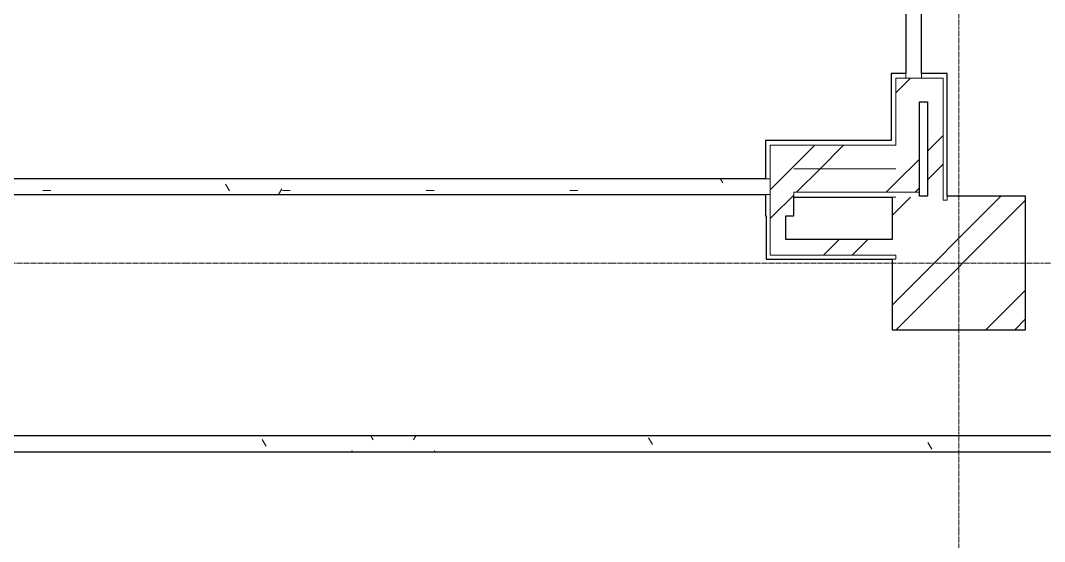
# Model space of a CAD drawing. Header units: inches. Extents: x -83664 to 20107, y -47222 to 19398.
# Drawn here: x -69940 to -63427, y -2536 to 778 of the extents above; entities that cross this region are included whole.
import ezdxf

# ---------------------------------------------------------------- set-up
doc = ezdxf.new("R2010")
doc.units = ezdxf.units.IN
doc.header["$MEASUREMENT"] = 0
doc.linetypes.add('Grid Line', pattern=[22.225, 12.7, -3.175, 3.175, -3.175])
for name, color, linetype, lineweight in [('A-WALL', 7, 'Continuous', 9), ('A-WALL-PATT', 7, 'Continuous', 25), ('S-GRID', 7, 'Continuous', 9)]:
    doc.layers.add(name, color=color, linetype=linetype, lineweight=lineweight)
pattern_1 = [(45, (0, 0), (-377.1708, 377.1708), []), (45, (0, 571.5), (-377.1708, 377.1708), [])]
pattern_2 = [(0, (0, 0), (1219.2, 304.8), [50.292, -864.108, 50.292, -864.108, -4876.8]), (0, (0, 0), (1219.2, 304.8), [-1828.8, 50.292, -1778.508, 50.292, -864.108, -2133.6]), (0, (0, 0), (1219.2, 304.8), [-4572, 50.292, -559.308, 50.292, -1473.708]), (120, (457.2, 152.4), (-873.56454, 903.4582), [50.292, -864.108, 50.292, -864.108, -4876.8]), (120, (457.2, 152.4), (-873.56454, 903.4582), [-1828.8, 50.292, -1778.508, 50.292, -864.108, -2133.6]), (120, (457.2, 152.4), (-873.56454, 903.4582), [-4572, 50.292, -559.308, 50.292, -1473.708]), (240, (609.6, 762), (-345.63546, -1208.2582), [50.292, -864.108, 50.292, -864.108, -4876.8]), (240, (609.6, 762), (-345.63546, -1208.2582), [-1828.8, 50.292, -1778.508, 50.292, -864.108, -2133.6]), (240, (609.6, 762), (-345.63546, -1208.2582), [-4572, 50.292, -559.308, 50.292, -1473.708])]

# ---------------------------------------------------------------- blocks, each defined once
blk = doc.blocks.new('SMBZ_Hospital Arch Model_2026_01_29_rvt-1-FIRST FLOOR AC CONDITIONING LAYOUT - PART A')
at = {"layer": 'A-WALL-PATT', "lineweight": 9, "true_color": 0xbbbbbb}
h = blk.add_hatch(dxfattribs=at)
h.set_pattern_fill('FP_13', color=9, style=0, pattern_type=2)
h.set_pattern_definition(pattern_2)
h.paths.add_polyline_path([(87247.7, 98782.7), (87247.7, 105832.7), (87147.7, 105832.7), (87147.7, 98782.7)])
h = blk.add_hatch(dxfattribs=at)
h.set_pattern_fill('FP_12', color=9, style=0, pattern_type=2)
h.set_pattern_definition(pattern_1)
h.paths.add_polyline_path([(87234.4, 98632.7), (87384.4, 98632.7), (87384.4, 98782.7), (87084.4, 98782.7), (87084.4, 98632.7)])
h = blk.add_hatch(dxfattribs=at)
h.set_pattern_fill('FP_13', color=9, style=0, pattern_type=2)
h.set_pattern_definition(pattern_2)
h.paths.add_polyline_path([(87409.4, 98007.7), (87409.4, 98782.7), (87384.4, 98782.7), (87384.4, 98007.7)])
h = blk.add_hatch(dxfattribs=at)
h.set_pattern_fill('FP_12', color=9, style=0, pattern_type=2)
h.set_pattern_definition(pattern_1)
h.paths.add_polyline_path([(87234.4, 98057.7), (87234.4, 98632.7), (87084.4, 98632.7), (87084.4, 98057.7)])
h = blk.add_hatch(dxfattribs=at)
h.set_pattern_fill('FP_12', color=9, style=0, pattern_type=2)
h.set_pattern_definition(pattern_1)
h.paths.add_polyline_path([(87384.4, 98007.7), (87384.4, 98632.7), (87284.4, 98632.7), (87284.4, 98007.7)])
h = blk.add_hatch(dxfattribs=at)
h.set_pattern_fill('FP_12', color=9, style=0, pattern_type=2)
h.set_pattern_definition(pattern_1)
h.paths.add_polyline_path([(86434.4, 97907.7), (86434.4, 98357.7), (86284.4, 98357.7), (86284.4, 97907.7), (86384.4, 97907.7)])
h = blk.add_hatch(dxfattribs=at)
h.set_pattern_fill('FP_12', color=9, style=0, pattern_type=2)
h.set_pattern_definition(pattern_1)
h.paths.add_polyline_path([(87084.4, 98207.7), (87084.4, 98357.7), (86434.4, 98357.7), (86434.4, 98207.7), (87054.4, 98207.7)])
h = blk.add_hatch(dxfattribs=at)
h.set_pattern_fill('FP_12', color=9, style=0, pattern_type=2)
h.set_pattern_definition(pattern_1)
h.paths.add_polyline_path([(87028.8, 98057.7), (87084.4, 98057.7), (87084.4, 98207.7), (86434.4, 98207.7), (86434.4, 98057.7), (86633.3, 98057.7)])
h = blk.add_hatch(dxfattribs=at)
h.set_pattern_fill('FP_13', color=9, style=0, pattern_type=2)
h.set_pattern_definition(pattern_2)
h.paths.add_polyline_path([(85446.5, 98044.3), (86284.4, 98044.3), (86284.4, 98144.3), (81234.4, 98144.3), (81234.4, 98044.3), (82282, 98044.3)])
h = blk.add_hatch(dxfattribs=at)
h.set_pattern_fill('FP_12', color=9, style=0, pattern_type=2)
h.set_pattern_definition(pattern_1)
h.paths.add_polyline_path([(87059.4, 97182.7), (87909.4, 97182.7), (87909.4, 98032.7), (87409.4, 98032.7), (87409.4, 98007.7), (87284.4, 98007.7), (87284.4, 98032.7), (87234.4, 98032.7), (87234.4, 98027.7), (87059.4, 98027.7), (87059.4, 97757.7), (87084.4, 97757.7), (87084.4, 97632.7), (87059.4, 97632.7)])
h = blk.add_hatch(dxfattribs=at)
h.set_pattern_fill('FP_12', color=9, style=0, pattern_type=2)
h.set_pattern_definition(pattern_1)
h.paths.add_polyline_path([(86384.4, 97657.7), (86384.4, 97907.7), (86284.4, 97907.7), (86284.4, 97657.7)])
h = blk.add_hatch(dxfattribs=at)
h.set_pattern_fill('FP_12', color=9, style=0, pattern_type=2)
h.set_pattern_definition(pattern_1)
h.paths.add_polyline_path([(86384.4, 97657.7), (87084.4, 97657.7), (87084.4, 97757.7), (86384.4, 97757.7)])
h = blk.add_hatch(dxfattribs=at)
h.set_pattern_fill('FP_13', color=9, style=0, pattern_type=2)
h.set_pattern_definition(pattern_2)
h.paths.add_polyline_path([(88584.4, 96407.7), (88584.4, 96507.7), (78084.4, 96507.7), (78084.4, 96407.7), (88463.6, 96407.7)])
at = {"layer": 'A-WALL', "color": 9, "lineweight": 25, "true_color": 0xbbbbbb}
for p, q in [((87147.7, 105802.7), (87147.7, 98812.7)), ((87247.7, 98812.7), (87247.7, 105802.7)), ((87147.7, 98812.7), (87054.4, 98812.7)), ((87054.4, 98812.7), (87054.4, 98782.7)), ((87409.4, 98812.7), (87247.7, 98812.7)), ((87409.4, 98782.7), (87409.4, 98812.7)), ((87054.4, 98782.7), (87054.4, 98632.7)), ((87409.4, 98632.7), (87409.4, 98782.7)), ((87054.4, 98632.7), (87054.4, 98387.7)), ((87234.4, 98057.7), (87234.4, 98632.7)), ((87234.4, 98632.7), (87284.4, 98632.7)), ((87284.4, 98632.7), (87284.4, 98032.7)), ((87409.4, 98032.7), (87409.4, 98632.7)), ((86254.4, 98387.7), (86254.4, 98144.3)), ((86284.4, 98387.7), (86254.4, 98387.7)), ((86434.4, 98387.7), (86284.4, 98387.7)), ((87054.4, 98387.7), (86434.4, 98387.7)), ((86254.4, 98144.3), (81259.4, 98144.3)), ((81259.4, 98044.3), (86254.4, 98044.3)), ((86254.4, 98044.3), (86254.4, 97907.7)), ((86434.4, 97907.7), (86434.4, 98027.7)), ((86434.4, 98027.7), (87054.4, 98027.7)), ((87054.4, 98027.7), (87059.4, 98027.7)), ((87059.4, 98027.7), (87059.4, 97757.7)), ((87234.4, 98032.7), (87234.4, 98057.7)), ((87284.4, 98032.7), (87234.4, 98032.7)), ((87909.4, 98032.7), (87409.4, 98032.7)), ((87909.4, 97182.7), (87909.4, 98032.7)), ((86254.4, 97907.7), (86259.4, 97907.7)), ((86259.4, 97907.7), (86259.4, 97632.7)), ((86384.4, 97907.7), (86434.4, 97907.7)), ((86384.4, 97757.7), (86384.4, 97907.7)), ((87059.4, 97757.7), (86384.4, 97757.7)), ((86259.4, 97632.7), (86284.4, 97632.7)), ((86284.4, 97632.7), (86384.4, 97632.7)), ((86384.4, 97632.7), (87059.4, 97632.7)), ((87059.4, 97632.7), (87059.4, 97182.7)), ((87059.4, 97182.7), (87909.4, 97182.7)), ((88463.6, 96507.7), (78084.4, 96507.7)), ((78184.4, 96407.7), (88463.6, 96407.7))]:
    blk.add_line(p, q, dxfattribs=at)
at = {"layer": 'A-WALL', "color": 9, "true_color": 0xbbbbbb}
for p, q in [((87147.7, 105802.7), (87147.7, 98812.7)), ((87247.7, 98812.7), (87247.7, 105802.7)), ((87147.7, 98812.7), (87054.4, 98812.7)), ((87054.4, 98632.7), (87054.4, 98812.7)), ((87147.7, 98782.7), (87147.7, 98812.7)), ((87409.4, 98812.7), (87247.7, 98812.7)), ((87247.7, 98782.7), (87247.7, 98812.7)), ((87409.4, 98812.7), (87409.4, 98632.7)), ((87084.4, 98632.7), (87084.4, 98782.7)), ((87084.4, 98782.7), (87147.7, 98782.7)), ((87147.7, 98782.7), (87247.7, 98782.7)), ((87247.7, 98782.7), (87147.7, 98782.7)), ((87247.7, 98782.7), (87384.4, 98782.7)), ((87384.4, 98782.7), (87384.4, 98632.7)), ((87054.4, 98632.7), (87054.4, 98387.7)), ((87084.4, 98357.7), (87084.4, 98632.7)), ((87234.4, 98032.7), (87234.4, 98632.7)), ((87234.4, 98632.7), (87284.4, 98632.7)), ((87284.4, 98632.7), (87284.4, 98032.7)), ((87384.4, 98632.7), (87384.4, 98007.7)), ((87409.4, 98032.7), (87409.4, 98632.7)), ((86254.4, 98387.7), (86254.4, 98144.3)), ((86254.4, 98387.7), (86434.4, 98387.7)), ((86434.4, 98387.7), (86284.4, 98387.7)), ((86284.4, 98357.7), (86434.4, 98357.7)), ((86284.4, 98144.3), (86284.4, 98357.7)), ((87054.4, 98387.7), (86434.4, 98387.7)), ((86434.4, 98357.7), (87054.4, 98357.7)), ((87084.4, 98357.7), (87054.4, 98357.7)), ((86434.4, 98207.7), (87054.4, 98207.7)), ((87054.4, 98207.7), (86434.4, 98207.7)), ((87084.4, 98207.7), (87054.4, 98207.7)), ((87084.4, 98207.7), (87054.4, 98207.7)), ((86254.4, 98144.3), (81259.4, 98144.3)), ((86284.4, 98144.3), (86254.4, 98144.3)), ((86284.4, 98044.3), (86284.4, 98144.3)), ((86284.4, 98144.3), (86284.4, 98044.3)), ((81259.4, 98044.3), (86254.4, 98044.3)), ((86254.4, 98044.3), (86254.4, 97907.7)), ((86284.4, 98044.3), (86254.4, 98044.3)), ((86284.4, 97907.7), (86284.4, 98044.3)), ((87054.4, 98057.7), (86434.4, 98057.7)), ((86434.4, 98057.7), (86434.4, 98027.7)), ((86434.4, 97907.7), (86434.4, 98027.7)), ((86434.4, 98027.7), (87054.4, 98027.7)), ((87084.4, 98057.7), (87054.4, 98057.7)), ((87059.4, 98027.7), (87054.4, 98027.7)), ((87084.4, 98027.7), (87059.4, 98027.7)), ((87059.4, 97757.7), (87059.4, 98027.7)), ((87234.4, 98057.7), (87084.4, 98057.7)), ((87234.4, 98032.7), (87284.4, 98032.7)), ((87409.4, 98032.7), (87409.4, 98007.7)), ((87409.4, 98032.7), (87909.4, 98032.7)), ((87909.4, 98032.7), (87909.4, 97182.7)), ((87409.4, 98007.7), (87384.4, 98007.7)), ((86259.4, 97907.7), (86254.4, 97907.7)), ((86259.4, 97907.7), (86259.4, 97632.7)), ((86284.4, 97657.7), (86284.4, 97907.7)), ((86434.4, 97907.7), (86384.4, 97907.7)), ((86384.4, 97757.7), (86384.4, 97907.7)), ((87059.4, 97757.7), (86384.4, 97757.7)), ((86384.4, 97632.7), (86259.4, 97632.7)), ((86384.4, 97657.7), (86284.4, 97657.7)), ((87084.4, 97657.7), (86384.4, 97657.7)), ((86384.4, 97632.7), (87059.4, 97632.7)), ((87084.4, 97632.7), (87059.4, 97632.7)), ((87059.4, 97182.7), (87059.4, 97632.7)), ((87084.4, 97657.7), (87084.4, 97632.7)), ((87084.4, 97632.7), (87084.4, 97657.7)), ((87909.4, 97182.7), (87059.4, 97182.7)), ((88463.6, 96507.7), (78084.4, 96507.7)), ((78184.4, 96407.7), (88463.6, 96407.7))]:
    blk.add_line(p, q, dxfattribs=at)

msp = doc.modelspace()

# ---------------------------------------------------------------- linework, layer by layer
at = {"layer": 'S-GRID', "color": 254, "linetype": 'Grid Line', "true_color": 0xdcdcdc}
for p, q in [((-63972.3, -44103.7), (-63972.3, 15149.1)), ((20106.7, -764.5), (-81517, -764.5))]:
    msp.add_line(p, q, dxfattribs=at)

# ---------------------------------------------------------------- block references
at = {"lineweight": 5}
msp.add_blockref('SMBZ_Hospital Arch Model_2026_01_29_rvt-1-FIRST FLOOR AC CONDITIONING LAYOUT - PART A', (-151456.7, -98372.2), dxfattribs=at)

doc.saveas('drawing.dxf')
